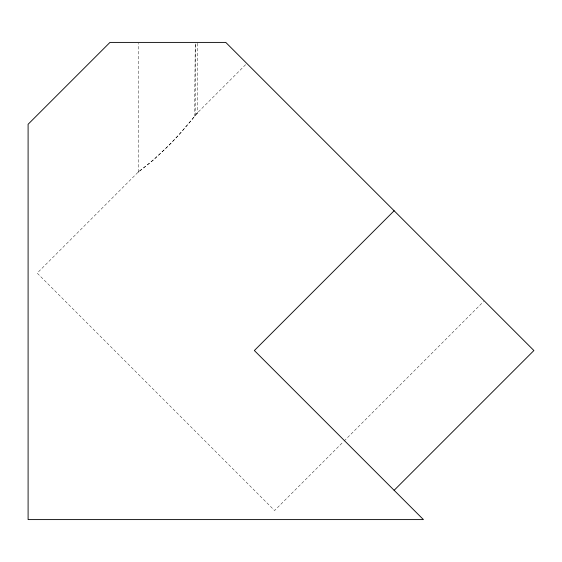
<?xml version="1.0" encoding="UTF-8"?>
<svg xmlns="http://www.w3.org/2000/svg" width="562" height="562" viewBox="0 0 562 562"><rect width="100%" height="100%" fill="white"/><g stroke="black" fill="none" stroke-linecap="round" stroke-linejoin="round"><path stroke-width="0.42" stroke-dasharray="2.81 2.11" d="M194.564 116.418L195.253 43.267L195.26 115.674L179.215 134.585A60.387 9.301 -45 0 1 167.869 146.429L153.047 160.374L138.217 172.309L138.217 43.274M245.587 64.7L196.686 113.601C179.868 134.859 160.837 155.084 139.053 171.234L37.169 273.118L274.586 510.528L343.438 441.676M197.522 43.274L197.522 113.011L195.26 115.674M138.217 172.309L139.053 171.234M344.056 441.058L483.615 301.492M196.686 113.601L197.522 113.011"/><path stroke-width="0.84" d="M394.131 210.764L254.361 350.533L423.425 519.597L28.1 519.597L28.1 124.272L109.976 42.403L225.762 42.403L533.9 350.533L394.131 490.303"/></g></svg>
